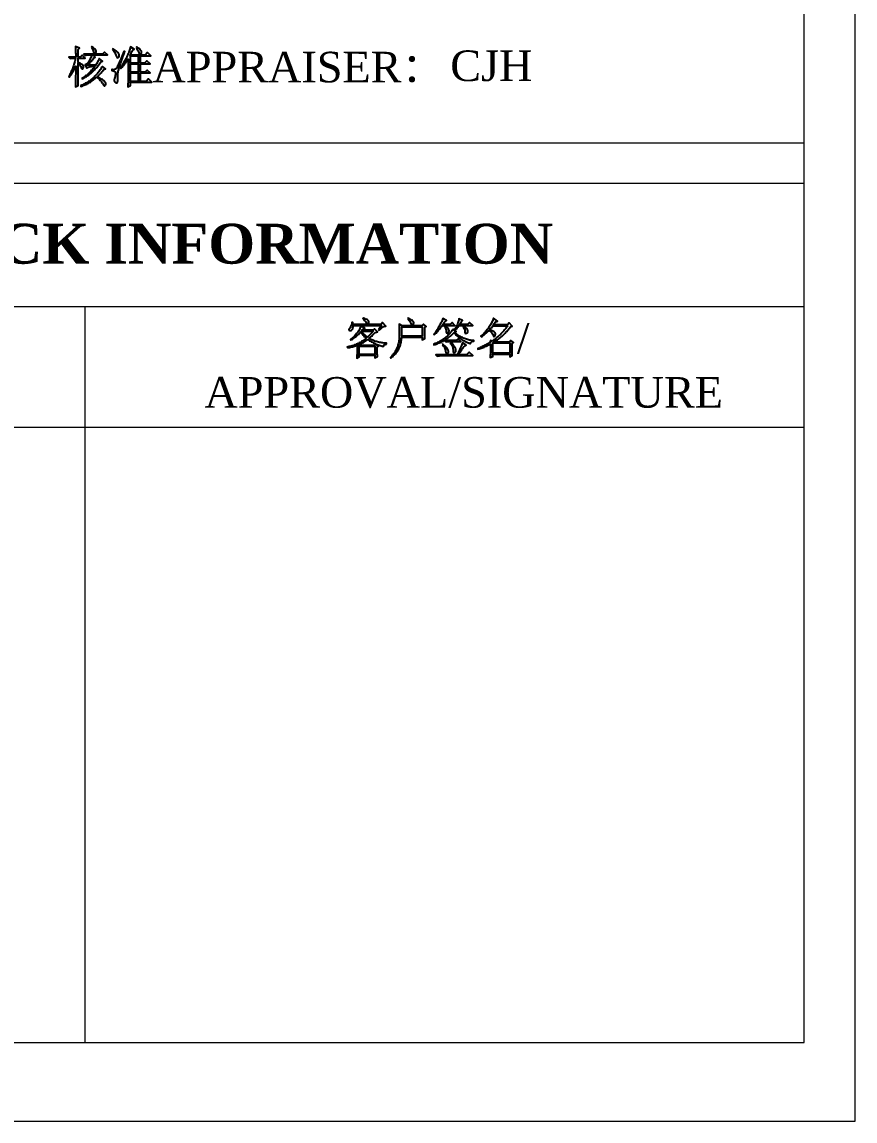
# Model space of a CAD drawing. Header units: millimetres. Extents: x 1653 to 3206, y -200 to 97.
# Drawn here: x 1782.6 to 1858.6, y -199.6 to -99.3 of the extents above; entities that cross this region are included whole.
import ezdxf

# ---------------------------------------------------------------- set-up
doc = ezdxf.new("R2010")
doc.units = ezdxf.units.MM
doc.header["$LTSCALE"] = 3
doc.styles.add('WMF-Times New Roman0', font='TIMESBD.TTF')
doc.styles.add('WMF-Times New Roman1', font='TIMES.TTF')

# ---------------------------------------------------------------- blocks, each defined once
blk = doc.blocks.new('XY')
at = {"lineweight": 20}
blk.add_lwpolyline([(0, 297), (0, 0), (205.21, 0), (205.21, 297)], close=True, dxfattribs=at)
at = {"color": 7, "lineweight": 20}
blk.add_lwpolyline([(6.18, 248.08), (6.18, 7.16), (200.58, 7.16), (200.58, 248.08)], close=True, dxfattribs=at)
at = {"color": 7}
for points in [[(134.07, 98), (134.08, 97.9), (134.08, 97.81), (134.08, 97.71), (134.08, 97.61), (134.08, 97.52), (134.09, 97.42), (134.09, 97.31), (134.09, 97.13), (133.47, 97.13), (133.59, 97), (133.73, 97.05), (134.07, 97.05), (134.05, 96.95), (134.03, 96.84), (134, 96.74), (133.98, 96.64), (133.95, 96.54), (133.92, 96.45), (133.89, 96.35), (133.86, 96.26), (133.83, 96.16), (133.79, 96.07), (133.76, 95.98), (133.72, 95.9), (133.68, 95.81), (133.64, 95.72), (133.6, 95.64), (133.56, 95.56), (133.52, 95.48), (133.48, 95.4), (133.45, 95.36), (133.48, 95.31), (133.54, 95.38), (133.6, 95.46), (133.65, 95.53), (133.71, 95.61), (133.76, 95.69), (133.81, 95.77), (133.86, 95.86), (133.91, 95.94), (133.95, 96.03), (134, 96.12), (134.04, 96.22), (134.08, 96.31), (134.09, 96.32), (134.09, 96.02), (134.09, 95.92), (134.09, 95.82), (134.09, 95.72), (134.09, 95.62), (134.08, 95.42), (134.08, 95.23), (134.08, 95.13), (134.08, 95.03), (134.08, 94.94), (134.08, 94.84), (134.08, 94.74), (134.08, 94.65), (134.07, 94.55), (134.07, 94.46), (134.07, 94.43), (134.32, 94.55), (134.32, 94.69), (134.31, 94.82), (134.31, 94.93), (134.31, 95.03), (134.31, 95.12), (134.3, 95.2), (134.3, 96.57), (134.37, 96.51), (134.43, 96.44), (134.48, 96.36), (134.54, 96.27), (134.58, 96.19), (134.64, 96.09), (134.7, 96.05), (134.74, 96.07), (134.78, 96.13), (134.8, 96.23), (134.8, 96.32), (134.76, 96.39), (134.74, 96.41), (134.69, 96.46), (134.62, 96.5), (134.53, 96.55), (134.43, 96.59), (134.32, 96.64), (134.3, 96.65), (134.3, 97.05), (134.94, 97.05), (134.68, 97.31), (134.49, 97.13), (134.3, 97.13), (134.3, 97.83), (134.43, 97.95), (134.07, 98.09)], [(136.54, 97.41), (134.82, 97.41), (134.94, 97.28), (135.08, 97.33), (135.58, 97.33), (135.54, 97.24), (135.5, 97.15), (135.46, 97.07), (135.42, 96.98), (135.37, 96.89), (135.32, 96.81), (135.28, 96.75), (135.21, 96.64), (135.14, 96.56), (135.07, 96.5), (135, 96.45), (134.94, 96.43), (135.08, 96.14), (135.12, 96.17), (135.17, 96.2), (135.23, 96.22), (135.31, 96.25), (135.41, 96.27), (135.52, 96.29), (135.64, 96.31), (135.78, 96.33), (135.87, 96.34), (135.81, 96.25), (135.74, 96.17), (135.68, 96.09), (135.61, 96.01), (135.54, 95.94), (135.47, 95.86), (135.4, 95.79), (135.33, 95.72), (135.27, 95.66), (135.19, 95.59), (135.12, 95.53), (135.05, 95.47), (134.98, 95.41), (134.9, 95.36), (134.83, 95.3), (134.75, 95.25), (134.68, 95.2), (134.69, 95.14), (134.77, 95.18), (134.85, 95.23), (134.93, 95.27), (135.01, 95.32), (135.08, 95.37), (135.16, 95.42), (135.23, 95.47), (135.31, 95.53), (135.38, 95.59), (135.46, 95.65), (135.53, 95.71), (135.6, 95.77), (135.67, 95.84), (135.74, 95.91), (135.81, 95.98), (135.87, 96.05), (135.94, 96.12), (136.01, 96.2), (136.07, 96.28), (136.14, 96.36), (136.2, 96.44), (136.26, 96.53), (136.33, 96.61), (136.38, 96.69), (136.54, 96.76), (136.24, 97), (136.2, 96.9), (136.16, 96.81), (136.12, 96.73), (136.1, 96.69), (136.05, 96.62), (136, 96.54), (135.94, 96.45), (135.92, 96.41), (135.17, 96.41), (135.23, 96.47), (135.3, 96.53), (135.36, 96.6), (135.42, 96.67), (135.49, 96.74), (135.55, 96.82), (135.62, 96.9), (135.68, 96.99), (135.75, 97.08), (135.75, 97.08), (135.87, 97.14), (135.64, 97.33), (136.99, 97.33), (136.72, 97.59)], [(135.51, 98.04), (135.57, 97.97), (135.62, 97.89), (135.66, 97.8), (135.69, 97.71), (135.72, 97.62), (135.75, 97.52), (135.8, 97.47), (135.85, 97.48), (135.89, 97.52), (135.94, 97.61), (135.95, 97.69), (135.93, 97.77), (135.9, 97.82), (135.84, 97.87), (135.77, 97.93), (135.67, 98), (135.56, 98.07), (135.54, 98.07)], [(138.42, 97.49), (138.36, 97.33), (138.3, 97.19), (138.24, 97.05), (138.18, 96.92), (138.13, 96.8), (138.08, 96.69), (138.03, 96.58), (137.99, 96.49), (137.95, 96.4), (137.91, 96.32), (137.87, 96.25), (137.84, 96.19), (137.81, 96.14), (137.79, 96.1), (137.76, 96.07), (137.74, 96.04), (137.73, 96.02), (137.72, 96.02), (137.64, 96), (137.55, 95.98), (137.44, 95.99), (137.37, 96), (137.37, 95.92), (137.5, 95.88), (137.6, 95.84), (137.66, 95.8), (137.68, 95.79), (137.71, 95.72), (137.71, 95.62), (137.71, 95.55), (137.69, 95.47), (137.68, 95.37), (137.65, 95.27), (137.63, 95.18), (137.61, 95.06), (137.61, 94.97), (137.63, 94.9), (137.64, 94.89), (137.71, 94.83), (137.8, 94.79), (137.82, 94.79), (137.88, 94.79), (137.91, 94.85), (137.93, 94.96), (137.92, 94.98), (137.92, 95.06), (137.92, 95.15), (137.92, 95.34), (137.92, 95.45), (137.92, 95.56), (137.93, 95.6), (137.93, 95.64), (137.94, 95.68), (137.95, 95.73), (137.96, 95.79), (137.97, 95.85), (137.99, 95.92), (138.01, 95.99), (138.03, 96.07), (138.06, 96.16), (138.09, 96.24), (138.12, 96.34), (138.15, 96.44), (138.18, 96.55), (138.22, 96.66), (138.26, 96.78), (138.3, 96.9), (138.35, 97.03), (138.39, 97.16), (138.44, 97.3), (138.5, 97.44), (138.55, 97.59), (138.57, 97.64), (138.49, 97.66)], [(137.45, 97.86), (137.53, 97.75), (137.59, 97.65), (137.65, 97.55), (137.69, 97.47), (137.73, 97.39), (137.76, 97.32), (137.78, 97.25), (137.79, 97.24), (137.83, 97.13), (137.88, 97.08), (137.94, 97.09), (138, 97.14), (138.04, 97.22), (138.06, 97.33), (138.05, 97.38), (138.03, 97.43), (138, 97.48), (137.95, 97.54), (137.88, 97.61), (137.8, 97.68), (137.7, 97.76), (137.59, 97.84), (137.5, 97.9)], [(139.07, 98.01), (139.05, 97.94), (139.03, 97.86), (139, 97.77), (138.97, 97.68), (138.93, 97.58), (138.89, 97.47), (138.84, 97.36), (138.79, 97.25), (138.76, 97.17), (138.72, 97.09), (138.68, 97), (138.63, 96.92), (138.59, 96.84), (138.54, 96.75), (138.49, 96.67), (138.44, 96.58), (138.39, 96.5), (138.34, 96.41), (138.28, 96.33), (138.22, 96.24), (138.16, 96.15), (138.15, 96.14), (138.2, 96.09), (138.26, 96.16), (138.33, 96.23), (138.39, 96.31), (138.45, 96.38), (138.51, 96.46), (138.57, 96.54), (138.63, 96.62), (138.69, 96.7), (138.74, 96.78), (138.8, 96.86), (138.85, 96.94), (138.86, 96.96), (138.86, 95.16), (138.86, 95.1), (138.86, 95.02), (138.86, 94.93), (138.86, 94.82), (138.85, 94.7), (138.85, 94.57), (138.85, 94.43), (139.08, 94.54), (139.08, 94.85), (141.02, 94.85), (140.74, 95.14), (140.51, 94.92), (140.01, 94.92), (140.01, 95.69), (140.89, 95.69), (140.62, 95.95), (140.38, 95.76), (140.01, 95.76), (140.01, 96.51), (140.88, 96.51), (140.58, 96.8), (140.35, 96.58), (140.01, 96.58), (140.01, 97.24), (140.94, 97.24), (140.65, 97.55), (140.43, 97.31), (139.03, 97.31), (139.09, 97.41), (139.14, 97.5), (139.18, 97.58), (139.22, 97.66), (139.28, 97.74), (139.34, 97.82), (139.41, 97.87), (139.08, 98.07)], [(139.61, 98.01), (139.67, 97.9), (139.73, 97.8), (139.78, 97.71), (139.81, 97.63), (139.84, 97.56), (139.86, 97.51), (139.9, 97.4), (139.95, 97.37), (139.99, 97.38), (140.04, 97.43), (140.09, 97.52), (140.1, 97.59), (140.1, 97.63), (140.08, 97.69), (140.04, 97.75), (139.98, 97.81), (139.9, 97.88), (139.8, 97.96), (139.68, 98.04), (139.65, 98.06)], [(139.79, 96.58), (139.08, 96.58), (139.08, 97.24), (139.79, 97.24)], [(139.79, 95.76), (139.08, 95.76), (139.08, 96.51), (139.79, 96.51)], [(136.47, 96.21), (136.42, 96.12), (136.37, 96.04), (136.32, 95.96), (136.26, 95.88), (136.2, 95.8), (136.14, 95.73), (136.08, 95.65), (136.02, 95.58), (135.96, 95.51), (135.89, 95.44), (135.83, 95.38), (135.76, 95.31), (135.69, 95.25), (135.62, 95.19), (135.54, 95.12), (135.47, 95.07), (135.39, 95.01), (135.32, 94.95), (135.24, 94.9), (135.16, 94.85), (135.08, 94.8), (134.99, 94.75), (134.91, 94.7), (134.82, 94.65), (134.73, 94.61), (134.64, 94.57), (134.55, 94.53), (134.54, 94.52), (134.55, 94.46), (134.64, 94.49), (134.74, 94.52), (134.83, 94.56), (134.91, 94.59), (135, 94.63), (135.09, 94.67), (135.17, 94.71), (135.26, 94.76), (135.34, 94.81), (135.43, 94.86), (135.51, 94.91), (135.59, 94.96), (135.67, 95.02), (135.75, 95.08), (135.83, 95.14), (135.9, 95.2), (135.98, 95.27), (136.01, 95.3), (136.1, 95.22), (136.19, 95.15), (136.26, 95.08), (136.33, 95.01), (136.4, 94.94), (136.45, 94.87), (136.5, 94.8), (136.54, 94.73), (136.56, 94.69), (136.62, 94.58), (136.68, 94.52), (136.73, 94.51), (136.78, 94.54), (136.79, 94.57), (136.82, 94.66), (136.82, 94.74), (136.79, 94.83), (136.75, 94.89), (136.71, 94.93), (136.66, 94.98), (136.6, 95.02), (136.53, 95.08), (136.45, 95.13), (136.35, 95.19), (136.24, 95.26), (136.13, 95.33), (136.07, 95.36), (136.14, 95.43), (136.21, 95.5), (136.28, 95.57), (136.34, 95.64), (136.41, 95.71), (136.47, 95.79), (136.54, 95.86), (136.6, 95.94), (136.66, 96.01), (136.8, 96.07), (136.52, 96.29)], [(139.79, 94.92), (139.08, 94.92), (139.08, 95.69), (139.79, 95.69)], [(160.8, 72.81), (160.84, 72.9), (160.85, 72.98), (160.81, 73.06), (160.78, 73.1), (160.72, 73.14), (160.65, 73.18), (160.56, 73.22), (160.46, 73.26), (160.35, 73.3), (160.32, 73.31), (160.29, 73.26), (160.37, 73.18), (160.45, 73.1), (160.51, 73.03), (160.56, 72.95), (160.6, 72.88), (160.61, 72.84), (160.66, 72.76), (160.71, 72.73), (160.77, 72.77)], [(164.38, 73.26), (164.46, 73.18), (164.52, 73.1), (164.57, 73.02), (164.62, 72.94), (164.65, 72.86), (164.65, 72.86), (164.7, 72.74), (164.76, 72.67), (164.8, 72.66), (164.87, 72.7), (164.92, 72.79), (164.94, 72.87), (164.91, 72.95), (164.86, 73.03), (164.81, 73.08), (164.75, 73.13), (164.67, 73.18), (164.58, 73.23), (164.47, 73.28), (164.41, 73.31)], [(167.56, 73.19), (167.52, 73.1), (167.49, 73.01), (167.45, 72.92), (167.4, 72.83), (167.36, 72.74), (167.31, 72.65), (167.27, 72.57), (167.23, 72.5), (167.17, 72.41), (167.12, 72.31), (167.06, 72.23), (167.01, 72.14), (166.95, 72.06), (166.9, 71.99), (166.85, 71.91), (166.79, 71.84), (166.78, 71.83), (166.83, 71.82), (166.9, 71.88), (166.97, 71.94), (167.04, 72.01), (167.1, 72.08), (167.17, 72.16), (167.23, 72.23), (167.3, 72.31), (167.36, 72.4), (167.42, 72.48), (167.48, 72.55), (167.53, 72.62), (167.54, 72.64), (167.7, 72.64), (167.76, 72.54), (167.81, 72.45), (167.85, 72.37), (167.87, 72.3), (167.89, 72.21), (167.9, 72.11), (167.91, 72.05), (167.94, 71.96), (168.01, 71.93), (168.01, 71.93), (168.09, 71.96), (168.15, 72.04), (168.15, 72.05), (168.16, 72.13), (168.15, 72.22), (168.1, 72.31), (168.06, 72.38), (168, 72.45), (167.93, 72.52), (167.85, 72.59), (167.79, 72.64), (168.69, 72.64), (168.44, 72.9), (168.26, 72.72), (167.59, 72.72), (167.65, 72.81), (167.71, 72.9), (167.77, 72.97), (167.84, 73.04), (167.9, 73.09), (167.92, 73.1), (167.59, 73.27)], [(172.19, 73.2), (172.15, 73.11), (172.12, 73.02), (172.07, 72.94), (172.03, 72.85), (171.98, 72.76), (171.93, 72.68), (171.88, 72.59), (171.83, 72.51), (171.77, 72.43), (171.72, 72.35), (171.65, 72.26), (171.58, 72.18), (171.52, 72.1), (171.45, 72.02), (171.39, 71.95), (171.32, 71.88), (171.25, 71.81), (171.19, 71.75), (171.12, 71.69), (171.06, 71.65), (171.11, 71.6), (171.18, 71.64), (171.25, 71.69), (171.33, 71.74), (171.4, 71.8), (171.47, 71.86), (171.54, 71.92), (171.61, 71.98), (171.68, 72.05), (171.75, 72.12), (171.82, 72.19), (171.82, 72.2), (171.91, 72.11), (171.99, 72.03), (172.06, 71.95), (172.11, 71.88), (172.15, 71.81), (172.18, 71.74), (172.18, 71.74), (172.23, 71.65), (172.28, 71.63), (172.33, 71.67), (172.38, 71.76), (172.4, 71.85), (172.4, 71.91), (172.38, 71.95), (172.35, 71.99), (172.29, 72.04), (172.21, 72.09), (172.1, 72.14), (171.98, 72.2), (171.87, 72.25), (171.83, 72.21), (171.88, 72.27), (171.95, 72.35), (172.02, 72.43), (172.08, 72.52), (172.15, 72.61), (173.5, 72.61), (173.45, 72.53), (173.39, 72.45), (173.34, 72.37), (173.28, 72.29), (173.22, 72.22), (173.15, 72.14), (173.09, 72.07), (173.02, 72), (172.95, 71.93), (172.88, 71.86), (172.85, 71.82), (172.77, 71.75), (172.69, 71.68), (172.61, 71.61), (172.54, 71.55), (172.46, 71.48), (172.39, 71.42), (172.31, 71.36), (172.24, 71.31), (172.16, 71.25), (172.1, 71.21), (171.93, 71.27), (171.93, 71.12), (171.85, 71.07), (171.77, 71.02), (171.69, 70.97), (171.61, 70.92), (171.53, 70.87), (171.44, 70.83), (171.36, 70.78), (171.27, 70.74), (171.18, 70.7), (171.09, 70.65), (170.99, 70.61), (170.9, 70.57), (170.81, 70.54), (170.78, 70.53), (170.8, 70.47), (170.9, 70.49), (170.99, 70.52), (171.09, 70.55), (171.18, 70.59), (171.27, 70.62), (171.36, 70.66), (171.45, 70.7), (171.54, 70.73), (171.63, 70.77), (171.72, 70.82), (171.8, 70.86), (171.89, 70.91), (171.93, 70.93), (171.93, 70.38), (171.93, 70.31), (171.93, 70.23), (171.93, 70.14), (171.93, 70.03), (171.92, 69.9), (171.92, 69.76), (171.92, 69.72), (172.15, 69.81), (172.15, 70.02), (173.7, 70.02), (173.7, 69.77), (173.93, 69.89), (173.93, 69.99), (173.92, 70.1), (173.92, 70.19), (173.92, 70.29), (173.92, 70.98), (174.04, 71.07), (173.79, 71.27), (173.67, 71.12), (172.26, 71.12), (172.34, 71.17), (172.42, 71.22), (172.5, 71.28), (172.58, 71.33), (172.66, 71.39), (172.74, 71.45), (172.81, 71.51), (172.89, 71.57), (172.97, 71.64), (173.03, 71.69), (173.09, 71.75), (173.16, 71.81), (173.22, 71.88), (173.29, 71.94), (173.35, 72.01), (173.42, 72.09), (173.49, 72.16), (173.55, 72.24), (173.62, 72.32), (173.68, 72.4), (173.75, 72.48), (173.76, 72.5), (173.93, 72.58), (173.64, 72.86), (173.5, 72.69), (172.2, 72.69), (172.25, 72.77), (172.31, 72.85), (172.37, 72.93), (172.41, 72.98), (172.58, 73.04), (172.23, 73.29)], [(161.37, 70.81), (159.96, 70.81), (159.88, 70.85), (159.95, 70.88), (160.02, 70.92), (160.1, 70.95), (160.18, 71), (160.26, 71.04), (160.35, 71.09), (160.44, 71.15), (160.53, 71.2), (160.63, 71.27), (160.73, 71.33), (160.75, 71.35), (160.83, 71.3), (160.91, 71.24), (161, 71.19), (161.08, 71.14), (161.16, 71.1), (161.25, 71.05), (161.34, 71.01), (161.42, 70.97), (161.51, 70.93), (161.6, 70.89), (161.69, 70.86), (161.79, 70.82), (161.88, 70.79), (161.97, 70.76), (162.07, 70.74), (162.16, 70.71), (162.2, 70.79), (162.25, 70.86), (162.33, 70.91), (162.43, 70.94), (162.46, 70.95), (162.46, 71.01), (162.35, 71.02), (162.24, 71.03), (162.13, 71.04), (162.02, 71.05), (161.92, 71.07), (161.82, 71.08), (161.73, 71.11), (161.63, 71.13), (161.54, 71.16), (161.45, 71.18), (161.36, 71.21), (161.28, 71.25), (161.19, 71.28), (161.11, 71.32), (161.04, 71.36), (160.96, 71.41), (160.89, 71.45), (160.88, 71.46), (160.95, 71.53), (161.02, 71.6), (161.1, 71.67), (161.17, 71.74), (161.24, 71.8), (161.3, 71.87), (161.37, 71.94), (161.44, 72), (161.62, 72.06), (161.36, 72.33), (161.22, 72.19), (160.21, 72.19), (160.29, 72.28), (160.36, 72.34), (160.43, 72.38), (160.47, 72.39), (160.15, 72.61), (160.11, 72.53), (160.07, 72.44), (160.03, 72.36), (159.98, 72.28), (159.93, 72.19), (159.88, 72.11), (159.82, 72.02), (159.78, 71.96), (159.72, 71.89), (159.66, 71.82), (159.6, 71.74), (159.53, 71.67), (159.46, 71.6), (159.39, 71.53), (159.32, 71.47), (159.24, 71.4), (159.17, 71.34), (159.2, 71.29), (159.28, 71.34), (159.36, 71.39), (159.43, 71.44), (159.51, 71.49), (159.58, 71.55), (159.66, 71.61), (159.73, 71.68), (159.8, 71.75), (159.88, 71.82), (159.95, 71.89), (160.02, 71.97), (160.09, 72.05), (160.1, 72.06), (160.15, 71.99), (160.2, 71.91), (160.26, 71.83), (160.32, 71.76), (160.38, 71.68), (160.45, 71.61), (160.52, 71.54), (160.6, 71.46), (160.6, 71.46), (160.52, 71.4), (160.45, 71.34), (160.37, 71.29), (160.29, 71.24), (160.21, 71.19), (160.13, 71.14), (160.04, 71.09), (159.96, 71.05), (159.87, 71), (159.79, 70.96), (159.7, 70.92), (159.61, 70.88), (159.52, 70.85), (159.43, 70.81), (159.33, 70.78), (159.24, 70.75), (159.14, 70.72), (159.05, 70.7), (158.95, 70.67), (158.86, 70.65), (158.88, 70.61), (158.97, 70.62), (159.06, 70.63), (159.15, 70.65), (159.25, 70.67), (159.34, 70.69), (159.44, 70.71), (159.53, 70.74), (159.63, 70.77), (159.73, 70.8), (159.76, 70.81), (159.76, 70.64), (159.76, 70.49), (159.76, 70.35), (159.76, 70.23), (159.76, 70.11), (159.76, 70.01), (159.75, 69.92), (159.75, 69.84), (159.75, 69.78), (159.75, 69.72), (159.75, 69.68), (159.74, 69.66), (159.96, 69.77), (159.96, 69.91), (161.4, 69.91), (161.4, 69.68), (161.62, 69.8), (161.62, 69.86), (161.62, 69.92), (161.61, 70), (161.61, 70.09), (161.61, 70.19), (161.61, 70.3), (161.61, 70.42), (161.61, 70.65), (161.73, 70.75), (161.48, 70.93)], [(161.73, 72.22), (161.79, 72.19), (161.89, 72.29), (161.98, 72.38), (162.07, 72.45), (162.15, 72.51), (162.22, 72.55), (162.29, 72.57), (162.35, 72.58), (162.4, 72.58), (162.1, 72.89), (161.95, 72.72), (159.39, 72.72), (159.37, 72.9), (159.3, 72.9), (159.28, 72.79), (159.25, 72.69), (159.22, 72.6), (159.18, 72.52), (159.13, 72.44), (159.09, 72.39), (159.02, 72.3), (159.01, 72.23), (159.05, 72.19), (159.09, 72.18), (159.19, 72.18), (159.27, 72.21), (159.33, 72.27), (159.37, 72.33), (159.39, 72.41), (159.4, 72.51), (159.39, 72.64), (159.39, 72.64), (161.98, 72.64)], [(163.74, 70.93), (163.77, 71.03), (163.79, 71.12), (163.8, 71.22), (163.82, 71.31), (163.83, 71.41), (163.84, 71.51), (163.84, 71.57), (165.72, 71.57), (165.72, 71.32), (165.96, 71.43), (165.96, 71.48), (165.96, 71.53), (165.96, 71.6), (165.95, 71.68), (165.95, 71.77), (165.95, 71.87), (165.95, 71.98), (165.95, 72.11), (165.95, 72.24), (165.95, 72.45), (166.06, 72.53), (165.84, 72.75), (165.68, 72.59), (163.88, 72.59), (163.61, 72.75), (163.61, 72.67), (163.61, 72.59), (163.61, 72.5), (163.61, 72.41), (163.62, 72.32), (163.62, 72.22), (163.62, 71.9), (163.62, 71.79), (163.61, 71.68), (163.61, 71.64), (163.61, 71.53), (163.6, 71.43), (163.6, 71.33), (163.58, 71.23), (163.57, 71.13), (163.55, 71.03), (163.53, 70.94), (163.5, 70.85), (163.47, 70.76), (163.44, 70.67), (163.41, 70.59), (163.37, 70.5), (163.34, 70.45), (163.29, 70.34), (163.23, 70.25), (163.17, 70.15), (163.12, 70.07), (163.06, 69.99), (163.01, 69.91), (162.95, 69.84), (162.89, 69.78), (162.84, 69.73), (162.82, 69.71), (162.85, 69.66), (162.92, 69.72), (163, 69.78), (163.07, 69.85), (163.14, 69.91), (163.21, 69.98), (163.27, 70.05), (163.33, 70.12), (163.38, 70.19), (163.44, 70.27), (163.49, 70.34), (163.53, 70.42), (163.58, 70.5), (163.62, 70.59), (163.65, 70.67), (163.69, 70.76), (163.72, 70.84)], [(165.72, 71.65), (163.84, 71.65), (163.84, 72.51), (165.72, 72.51)], [(168.48, 72.23), (168.43, 72.16), (168.37, 72.08), (168.3, 72), (168.24, 71.92), (168.19, 71.86), (168.12, 71.8), (168.06, 71.73), (167.99, 71.66), (167.91, 71.6), (167.83, 71.53), (167.75, 71.46), (167.72, 71.44), (167.66, 71.39), (167.6, 71.34), (167.53, 71.3), (167.45, 71.25), (167.37, 71.21), (167.29, 71.16), (167.19, 71.12), (167.1, 71.07), (167, 71.03), (166.89, 70.98), (166.78, 70.94), (166.77, 70.93), (166.78, 70.87), (166.89, 70.9), (166.99, 70.94), (167.08, 70.97), (167.18, 71.01), (167.27, 71.04), (167.36, 71.08), (167.45, 71.12), (167.53, 71.16), (167.61, 71.2), (167.69, 71.25), (167.75, 71.28), (167.83, 71.33), (167.9, 71.37), (167.97, 71.42), (168.05, 71.48), (168.12, 71.53), (168.2, 71.6), (168.28, 71.66), (168.35, 71.73), (168.43, 71.8), (168.51, 71.87), (168.59, 71.95), (168.61, 71.97), (168.68, 71.9), (168.74, 71.83), (168.81, 71.76), (168.88, 71.69), (168.95, 71.62), (169.01, 71.58), (169.08, 71.52), (169.15, 71.46), (169.23, 71.41), (169.31, 71.35), (169.4, 71.3), (169.49, 71.25), (169.54, 71.22), (169.64, 71.17), (169.73, 71.13), (169.83, 71.09), (169.92, 71.06), (170.01, 71.03), (170.09, 71), (170.13, 70.99), (170.14, 71.07), (170.17, 71.12), (170.24, 71.17), (170.34, 71.19), (170.41, 71.2), (170.41, 71.26), (170.32, 71.26), (170.23, 71.27), (170.13, 71.28), (170.03, 71.29), (169.94, 71.31), (169.83, 71.34), (169.82, 71.34), (169.74, 71.37), (169.65, 71.4), (169.56, 71.43), (169.48, 71.47), (169.39, 71.52), (169.3, 71.57), (169.21, 71.62), (169.18, 71.64), (169.08, 71.7), (168.99, 71.76), (168.91, 71.82), (168.83, 71.88), (168.76, 71.94), (168.7, 71.99), (168.66, 72.03), (168.8, 72.09), (168.52, 72.3)], [(169.04, 73.14), (169.02, 73.05), (168.99, 72.95), (168.96, 72.86), (168.92, 72.76), (168.89, 72.68), (168.86, 72.6), (168.82, 72.51), (168.77, 72.42), (168.72, 72.33), (168.67, 72.24), (168.66, 72.22), (168.72, 72.19), (168.78, 72.26), (168.84, 72.33), (168.9, 72.41), (168.96, 72.49), (169.02, 72.57), (169.06, 72.64), (169.37, 72.64), (169.44, 72.54), (169.49, 72.45), (169.53, 72.37), (169.56, 72.29), (169.56, 72.29), (169.59, 72.19), (169.61, 72.09), (169.61, 72.01), (169.64, 71.93), (169.71, 71.91), (169.74, 71.92), (169.82, 71.96), (169.86, 72.04), (169.87, 72.07), (169.87, 72.16), (169.84, 72.24), (169.79, 72.33), (169.74, 72.39), (169.67, 72.46), (169.6, 72.52), (169.52, 72.6), (169.47, 72.64), (170.34, 72.64), (170.04, 72.9), (169.84, 72.72), (169.11, 72.72), (169.17, 72.82), (169.23, 72.91), (169.29, 72.99), (169.35, 73.05), (169.4, 73.1), (169.4, 73.1), (169.06, 73.23)], [(161.16, 72.04), (161.1, 71.96), (161.04, 71.89), (160.97, 71.82), (160.9, 71.75), (160.83, 71.68), (160.76, 71.6), (160.72, 71.57), (160.65, 71.61), (160.58, 71.67), (160.5, 71.74), (160.44, 71.8), (160.36, 71.87), (160.29, 71.94), (160.23, 72.02), (160.17, 72.09), (160.15, 72.11), (161.22, 72.11)], [(168.82, 71.26), (167.75, 71.26), (167.87, 71.13), (167.96, 71.16), (168.06, 71.17), (168.16, 71.18), (168.18, 71.18), (169.25, 71.18), (168.99, 71.41)], [(161.4, 69.99), (159.96, 69.99), (159.96, 70.73), (161.4, 70.73)], [(169.34, 70.91), (169.29, 70.79), (169.24, 70.68), (169.19, 70.57), (169.15, 70.47), (169.11, 70.38), (169.07, 70.29), (169.03, 70.21), (169, 70.14), (168.97, 70.07), (168.94, 70.01), (168.91, 69.96), (168.91, 69.95), (166.94, 69.95), (167.06, 69.83), (167.15, 69.86), (167.25, 69.87), (167.35, 69.88), (170.32, 69.88), (169.99, 70.2), (169.75, 69.95), (168.97, 69.95), (169.04, 70.04), (169.1, 70.12), (169.16, 70.21), (169.22, 70.28), (169.27, 70.36), (169.32, 70.43), (169.33, 70.46), (169.39, 70.54), (169.45, 70.61), (169.52, 70.68), (169.6, 70.74), (169.68, 70.79), (169.73, 70.82), (169.39, 71.04)], [(167.53, 70.9), (167.59, 70.83), (167.64, 70.75), (167.7, 70.67), (167.73, 70.61), (167.78, 70.52), (167.81, 70.43), (167.83, 70.34), (167.84, 70.28), (167.86, 70.16), (167.89, 70.09), (167.9, 70.08), (167.99, 70.07), (168.01, 70.09), (168.08, 70.15), (168.1, 70.2), (168.11, 70.27), (168.09, 70.37), (168.06, 70.45), (168.03, 70.5), (167.99, 70.56), (167.93, 70.62), (167.86, 70.69), (167.78, 70.76), (167.69, 70.84), (167.58, 70.93), (167.58, 70.93)], [(168.27, 71.06), (168.33, 70.97), (168.38, 70.89), (168.43, 70.81), (168.46, 70.72), (168.49, 70.63), (168.51, 70.53), (168.52, 70.42), (168.53, 70.33), (168.54, 70.25), (168.57, 70.16), (168.64, 70.16), (168.72, 70.2), (168.77, 70.27), (168.79, 70.34), (168.78, 70.43), (168.75, 70.55), (168.75, 70.55), (168.72, 70.61), (168.68, 70.67), (168.64, 70.74), (168.58, 70.81), (168.51, 70.89), (168.43, 70.98), (168.34, 71.07), (168.3, 71.1)], [(173.7, 71.04), (173.7, 70.11), (172.15, 70.11), (172.15, 71.04)]]:
    blk.add_lwpolyline(points, close=True, dxfattribs=at)
at = {"color": 7, "lineweight": 20}
for points in [[(200.58, 89.29), (6.18, 89.29)], [(200.58, 85.6), (6.18, 85.6)], [(200.58, 74.32), (6.18, 74.32)], [(134.92, 74.32), (134.92, 7.16)], [(6.18, 63.34), (200.58, 63.34)]]:
    blk.add_lwpolyline(points, dxfattribs=at)
for s, height, style, p in [('APPRAISER：', 2.792, 'WMF-Times New Roman1', (141.09, 94.83)), ('CJH', 2.792, 'WMF-Times New Roman1', (168.27, 94.95)), ('/CUSTOMER FEEDBACK INFORMATION', 3.643, 'WMF-Times New Roman0', (70.06, 78.28)), ('APPROVAL/SIGNATURE', 2.7918, 'WMF-Times New Roman1', (145.83, 65.13))]:
    blk.add_text(s, height=height, dxfattribs=dict(at, style=style)).set_placement(p)
at = {"color": 7, "style": 'WMF-Times New Roman1'}
blk.add_text('/', height=2.79, dxfattribs=at).set_placement((174.34, 70.06))

msp = doc.modelspace()

# ---------------------------------------------------------------- block references
msp.add_blockref('XY', (1653.404, -199.603))

doc.saveas('drawing.dxf')
